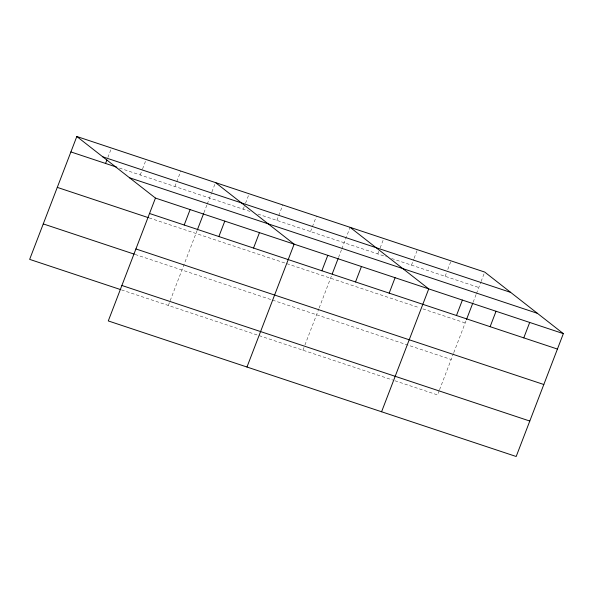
<?xml version="1.0" encoding="UTF-8"?>
<svg xmlns="http://www.w3.org/2000/svg" width="593" height="593" viewBox="0 0 593 593"><rect width="100%" height="100%" fill="white"/><g stroke="black" fill="none" stroke-linecap="round" stroke-linejoin="round"><path stroke-width="0.44" stroke-dasharray="2.96 2.22" d="M107.867 157.449L111.158 148.88M140.237 174.972L142.209 169.828M142.542 168.975L146.16 159.547M174.905 186.498L180.828 171.073M168.338 305.462L196.965 230.877M203.94 212.717L206.927 204.933M207.254 204.074L211.553 192.881M211.886 192.021L215.504 182.592M243.234 209.203L244.22 206.631M245.532 203.206L249.156 193.778M276.887 220.388L282.802 204.963M310.539 231.574L316.454 216.149M302.949 350.196L304.609 345.875M304.935 345.007L318.841 308.797M319.167 307.945L331.576 275.619M338.544 257.458L341.531 249.675M341.864 248.808L350.107 227.334M377.837 253.937L378.831 251.365M380.143 247.941L383.76 238.519M411.49 265.123L413.795 259.126M414.122 258.266L417.413 249.697M445.143 276.308L446.462 272.884M447.774 269.452L451.065 260.883M439.213 390.609L437.552 394.931L393.544 380.306M439.546 389.742L453.445 353.532M453.771 352.679L466.18 320.353M473.155 302.193L476.142 294.41M476.475 293.542L480.767 282.35M481.101 281.497L484.718 272.068M119.43 168.056L250.135 211.493M257.903 214.08L386.473 256.806M391.647 258.526L478.796 287.494M149.162 217.92L419.451 307.745M422.905 308.894L465.186 322.948M135.137 254.449L271.683 299.828M272.55 300.117L451.162 359.477M121.528 289.903L392.685 380.024"/><path stroke-width="0.89" d="M76.816 136.501L155.448 198.069L108.282 320.932L516.184 456.499L563.35 333.629L484.718 272.068L76.816 136.501L29.65 259.371L120.661 289.614M105.561 163.446L106.881 160.021M184.201 225.014L190.116 209.588M197.299 230.017L203.607 213.584M218.869 236.533L224.791 221.115M253.545 248.059L259.46 232.634M246.97 367.023L294.135 244.16L215.504 182.592M321.866 270.764L327.788 255.346M332.236 273.884L338.21 258.318M355.518 281.949L361.441 266.531M389.171 293.135L395.086 277.709M381.581 411.757L428.739 288.895L350.107 227.334M456.477 315.506L462.392 300.08M466.513 319.486L472.821 303.06M490.122 326.691L496.045 311.266M523.775 337.869L529.697 322.451M102.759 156.819L510.669 292.386M70.893 151.927L116.836 167.196M129.496 177.752L537.399 313.319M155.448 198.069L563.35 333.629M149.525 213.487L557.427 349.055M57.284 187.381L148.294 217.631M135.916 248.949L543.818 384.509M43.259 223.909L134.277 254.16M121.891 285.478L529.794 421.045"/></g></svg>
